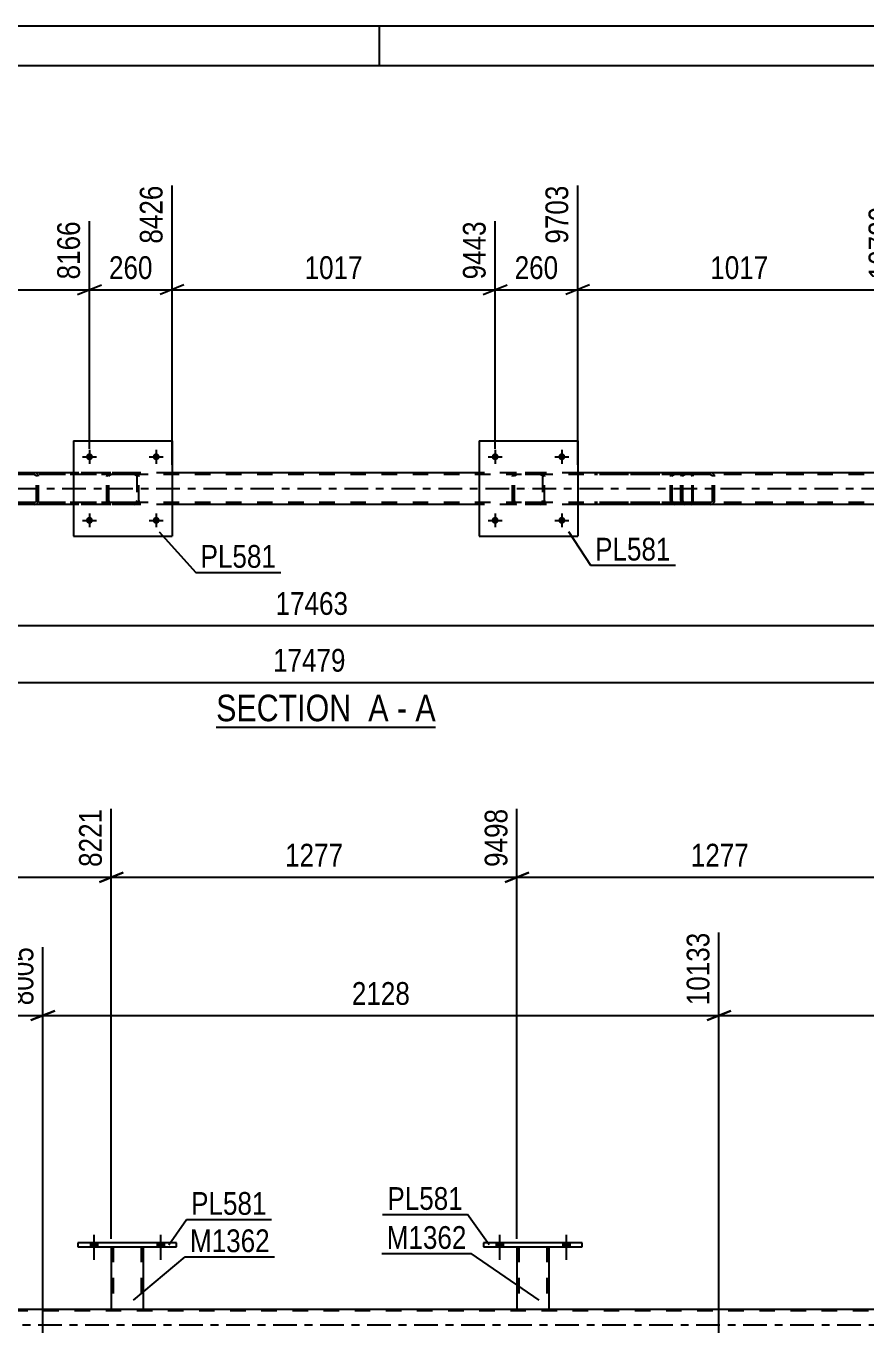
# Model space of a CAD drawing. Header units: millimetres. Extents: x 0 to 841, y 0 to 594.
# Drawn here: x 376.5 to 482.2, y 429.5 to 594 of the extents above; entities that cross this region are included whole.
import ezdxf

# ---------------------------------------------------------------- set-up
doc = ezdxf.new("R2010")
doc.units = ezdxf.units.MM
doc.linetypes.add('DXK_LINE_DOT2', pattern=[3.9198, 1.9599, -1.9599])
doc.linetypes.add('DXK_LINE_DOT3', pattern=[5.9187, 2.979, -0.9799, 0.9799, -0.9799])
doc.styles.add('Arial Narrow', font='ARIALN.TTF', dxfattribs={"height": 0.2})

# ---------------------------------------------------------------- blocks, each defined once
blk = doc.blocks.new('Unknown-122573991-1133 - 10880')
at = {"color": 5, "linetype": 'Continuous'}
for p, q in [((841, 594), (0, 594)), ((421, 589), (421, 594)), ((836, 589), (5, 589))]:
    blk.add_line(p, q, dxfattribs=at)
blk = doc.blocks.new('Unknown-122573991-11 - 4963')
at = {"color": 6, "linetype": 'Continuous'}
blk.add_line((400.42, 505.75), (428.06, 505.75), dxfattribs=at)
at = {"color": 0, "linetype": 'Continuous'}
for points in [[(418.53, 506.5), (418.53, 510), (400.42, 510), (400.42, 506.5)], [(422.13, 506.5), (422.13, 510), (419.58, 510), (419.58, 506.5)], [(424.46, 506.5), (424.46, 510), (423.18, 510), (423.18, 506.5)], [(428.06, 506.5), (428.06, 510), (425.51, 510), (425.51, 506.5)]]:
    blk.add_wipeout(points, dxfattribs=at)
at = {"color": 7, "linetype": 'Continuous', "style": 'Arial Narrow'}
for s, p in [('SECTION ', (400.42, 506.5)), ('A', (419.58, 506.5)), ('A', (425.51, 506.5)), ('-', (423.18, 506.5))]:
    blk.add_text(s, height=3.34, dxfattribs=at).set_placement(p)
blk = doc.blocks.new('Part-122573991-5037 - 4963')
at = {"color": 7, "linetype": 'DXK_LINE_DOT2'}
for p, q in [((437.75, 537.31), (437.79, 537.49)), ((437.79, 537.49), (437.75, 537.31)), ((437.75, 534.27), (437.75, 537.31)), ((437.99, 537.31), (438.01, 537.4)), ((437.99, 534.27), (437.99, 537.31)), ((438.01, 537.4), (438.06, 537.48)), ((438.05, 537.75), (438.23, 537.79)), ((438.23, 537.79), (438.05, 537.75)), ((438.06, 537.48), (438.14, 537.53)), ((438.14, 537.53), (438.23, 537.55)), ((441.27, 537.79), (438.23, 537.79)), ((441.27, 537.55), (438.23, 537.55)), ((441.27, 537.79), (441.46, 537.75)), ((441.46, 537.75), (441.27, 537.79)), ((441.27, 537.55), (441.37, 537.53)), ((441.37, 537.53), (441.44, 537.48)), ((441.44, 537.48), (441.5, 537.4)), ((441.5, 537.4), (441.51, 537.31)), ((441.51, 537.31), (441.51, 534.27)), ((441.72, 537.49), (441.75, 537.31)), ((441.75, 537.31), (441.72, 537.49)), ((441.75, 534.27), (441.75, 537.31)), ((437.79, 534.09), (437.75, 534.27)), ((437.75, 534.27), (437.79, 534.09)), ((438.01, 534.18), (437.99, 534.27)), ((438.06, 534.1), (438.01, 534.18)), ((438.23, 533.79), (438.05, 533.83)), ((438.05, 533.83), (438.23, 533.79)), ((438.14, 534.05), (438.06, 534.1)), ((438.23, 534.03), (438.14, 534.05)), ((441.27, 534.03), (438.23, 534.03)), ((441.27, 533.79), (438.23, 533.79)), ((441.37, 534.05), (441.27, 534.03)), ((441.46, 533.83), (441.27, 533.79)), ((441.27, 533.79), (441.46, 533.83)), ((441.44, 534.1), (441.37, 534.05)), ((441.5, 534.18), (441.44, 534.1)), ((441.51, 534.27), (441.5, 534.18)), ((441.75, 534.27), (441.72, 534.09)), ((441.72, 534.09), (441.75, 534.27))]:
    blk.add_line(p, q, dxfattribs=at)
at = {"color": 7, "linetype": 'DXK_LINE_DOT3'}
blk.add_line((439.75, 535.79), (439.75, 535.79), dxfattribs=at)
at = {"color": 7, "linetype": 'DXK_LINE_DOT2'}
for centre, start, end in [((438.23, 537.31), 112.5, 157.5), ((438.23, 537.31), 112.5, 157.5), ((441.27, 537.31), 22.5, 67.5), ((441.27, 537.31), 22.5, 67.5), ((438.23, 534.27), 202.5, 247.5), ((438.23, 534.27), 202.5, 247.5), ((441.27, 534.27), 292.5, 337.5), ((441.27, 534.27), 292.5, 337.5)]:
    blk.add_arc(centre, 0.48, start, end, dxfattribs=at)
blk = doc.blocks.new('Bolt-122573991-4985 - 4963')
at = {"linetype": 'Continuous'}
for points in [[(435.99, 531.79, -1), (435.11, 531.79, -1)], [(444.39, 531.79, -1), (443.51, 531.79, -1)]]:
    blk.add_hatch(color=1, dxfattribs=at).paths.add_polyline_path(points)
at = {"color": 1, "linetype": 'Continuous'}
for p, q in [((434.67, 531.79), (436.43, 531.79)), ((435.55, 532.67), (435.55, 530.91)), ((443.07, 531.79), (444.83, 531.79)), ((443.95, 532.67), (443.95, 530.91))]:
    blk.add_line(p, q, dxfattribs=at)
blk = doc.blocks.new('Bolt-122573991-5020 - 4963')
at = {"linetype": 'Continuous'}
for points in [[(435.99, 539.79, -1), (435.11, 539.79, -1)], [(444.39, 539.79, -1), (443.51, 539.79, -1)]]:
    blk.add_hatch(color=1, dxfattribs=at).paths.add_polyline_path(points)
at = {"color": 1, "linetype": 'Continuous'}
for p, q in [((434.67, 539.79), (436.43, 539.79)), ((435.55, 540.67), (435.55, 538.91)), ((443.07, 539.79), (444.83, 539.79)), ((443.95, 540.67), (443.95, 538.91))]:
    blk.add_line(p, q, dxfattribs=at)
blk = doc.blocks.new('Bolt-122573991-5021 - 4963')
at = {"linetype": 'Continuous'}
for points in [[(384.91, 531.79, -1), (384.03, 531.79, -1)], [(393.31, 531.79, -1), (392.43, 531.79, -1)]]:
    blk.add_hatch(color=1, dxfattribs=at).paths.add_polyline_path(points)
at = {"color": 1, "linetype": 'Continuous'}
for p, q in [((383.59, 531.79), (385.35, 531.79)), ((384.47, 532.67), (384.47, 530.91)), ((391.99, 531.79), (393.75, 531.79)), ((392.87, 532.67), (392.87, 530.91))]:
    blk.add_line(p, q, dxfattribs=at)
blk = doc.blocks.new('Bolt-122573991-5022 - 4963')
at = {"linetype": 'Continuous'}
for points in [[(384.91, 539.79, -1), (384.03, 539.79, -1)], [(393.31, 539.79, -1), (392.43, 539.79, -1)]]:
    blk.add_hatch(color=1, dxfattribs=at).paths.add_polyline_path(points)
at = {"color": 1, "linetype": 'Continuous'}
for p, q in [((383.59, 539.79), (385.35, 539.79)), ((384.47, 540.67), (384.47, 538.91)), ((391.99, 539.79), (393.75, 539.79)), ((392.87, 540.67), (392.87, 538.91))]:
    blk.add_line(p, q, dxfattribs=at)
blk = doc.blocks.new('Part-122573991-5042 - 4963')
at = {"color": 2, "linetype": 'Continuous'}
for p, q in [((433.55, 541.79), (433.55, 529.79)), ((433.55, 541.79), (445.95, 541.79)), ((445.95, 541.79), (445.95, 529.79)), ((433.55, 529.79), (445.95, 529.79))]:
    blk.add_line(p, q, dxfattribs=at)
blk = doc.blocks.new('Part-122573991-5043 - 4963')
at = {"color": 7, "linetype": 'DXK_LINE_DOT2'}
for p, q in [((386.67, 537.31), (386.71, 537.49)), ((386.71, 537.49), (386.67, 537.31)), ((386.67, 534.27), (386.67, 537.31)), ((386.91, 537.31), (386.93, 537.4)), ((386.91, 534.27), (386.91, 537.31)), ((386.93, 537.4), (386.98, 537.48)), ((386.97, 537.75), (387.15, 537.79)), ((387.15, 537.79), (386.97, 537.75)), ((386.98, 537.48), (387.06, 537.53)), ((387.06, 537.53), (387.15, 537.55)), ((390.19, 537.79), (387.15, 537.79)), ((390.19, 537.55), (387.15, 537.55)), ((390.19, 537.79), (390.38, 537.75)), ((390.38, 537.75), (390.19, 537.79)), ((390.19, 537.55), (390.28, 537.53)), ((390.28, 537.53), (390.36, 537.48)), ((390.36, 537.48), (390.41, 537.4)), ((390.41, 537.4), (390.43, 537.31)), ((390.43, 537.31), (390.43, 534.27)), ((390.64, 537.49), (390.67, 537.31)), ((390.67, 537.31), (390.64, 537.49)), ((390.67, 534.27), (390.67, 537.31)), ((386.71, 534.09), (386.67, 534.27)), ((386.67, 534.27), (386.71, 534.09)), ((386.93, 534.18), (386.91, 534.27)), ((386.98, 534.1), (386.93, 534.18)), ((387.15, 533.79), (386.97, 533.83)), ((386.97, 533.83), (387.15, 533.79)), ((387.06, 534.05), (386.98, 534.1)), ((387.15, 534.03), (387.06, 534.05)), ((390.19, 534.03), (387.15, 534.03)), ((390.19, 533.79), (387.15, 533.79)), ((390.28, 534.05), (390.19, 534.03)), ((390.38, 533.83), (390.19, 533.79)), ((390.19, 533.79), (390.38, 533.83)), ((390.36, 534.1), (390.28, 534.05)), ((390.41, 534.18), (390.36, 534.1)), ((390.43, 534.27), (390.41, 534.18)), ((390.67, 534.27), (390.64, 534.09)), ((390.64, 534.09), (390.67, 534.27))]:
    blk.add_line(p, q, dxfattribs=at)
at = {"color": 7, "linetype": 'DXK_LINE_DOT3'}
blk.add_line((388.67, 535.79), (388.67, 535.79), dxfattribs=at)
at = {"color": 7, "linetype": 'DXK_LINE_DOT2'}
for centre, start, end in [((387.15, 537.31), 112.5, 157.5), ((387.15, 537.31), 112.5, 157.5), ((390.19, 537.31), 22.5, 67.5), ((390.19, 537.31), 22.5, 67.5), ((387.15, 534.27), 202.5, 247.5), ((387.15, 534.27), 202.5, 247.5), ((390.19, 534.27), 292.5, 337.5), ((390.19, 534.27), 292.5, 337.5)]:
    blk.add_arc(centre, 0.48, start, end, dxfattribs=at)
blk = doc.blocks.new('Part-122573991-5069 - 4963')
at = {"color": 7, "linetype": 'DXK_LINE_DOT2'}
for p, q in [((373.83, 537.48), (373.79, 537.31)), ((373.79, 534.27), (373.79, 537.31)), ((373.83, 537.5), (373.83, 537.48)), ((374.05, 537.31), (374.07, 537.4)), ((374.05, 534.27), (374.05, 537.31)), ((374.07, 537.4), (374.12, 537.48)), ((374.3, 537.79), (374.11, 537.76)), ((374.12, 537.48), (374.21, 537.53)), ((374.21, 537.53), (374.3, 537.55)), ((389.29, 537.79), (374.3, 537.79)), ((389.29, 537.55), (374.3, 537.55)), ((377.73, 537.76), (377.54, 537.79)), ((377.54, 537.55), (377.64, 537.53)), ((377.64, 537.53), (377.72, 537.48)), ((377.72, 537.48), (377.78, 537.4)), ((377.78, 537.4), (377.79, 537.31)), ((377.79, 534.27), (377.79, 537.31)), ((378.01, 537.48), (378.01, 537.5)), ((378.05, 537.31), (378.01, 537.48)), ((378.05, 534.27), (378.05, 537.31)), ((373.79, 534.27), (373.83, 534.09)), ((374.07, 534.18), (374.05, 534.27)), ((374.12, 534.1), (374.07, 534.18)), ((374.11, 533.83), (374.3, 533.79)), ((374.21, 534.05), (374.12, 534.1)), ((374.3, 534.03), (374.21, 534.05)), ((389.29, 534.03), (374.3, 534.03)), ((389.29, 533.79), (374.3, 533.79)), ((377.64, 534.05), (377.54, 534.03)), ((377.54, 533.79), (377.73, 533.83)), ((377.72, 534.1), (377.64, 534.05)), ((377.78, 534.18), (377.72, 534.1)), ((377.79, 534.27), (377.78, 534.18)), ((378.01, 534.09), (378.05, 534.27))]:
    blk.add_line(p, q, dxfattribs=at)
for centre, start, end in [((374.28, 537.29), 110.7583, 155.68), ((377.56, 537.29), 24.32, 69.2417), ((374.28, 534.29), 204.32, 249.2417), ((377.56, 534.29), 290.7583, 335.68)]:
    blk.add_arc(centre, 0.496, start, end, dxfattribs=at)
blk = doc.blocks.new('Part-122573991-5094 - 4963')
at = {"color": 7, "linetype": 'DXK_LINE_DOT2'}
for p, q in [((460.2, 537.79), (448.05, 537.79)), ((460.2, 537.55), (448.05, 537.55)), ((457.64, 537.48), (457.61, 537.31)), ((457.61, 534.27), (457.61, 537.31)), ((457.65, 537.5), (457.64, 537.48)), ((457.86, 537.31), (457.88, 537.4)), ((457.86, 534.27), (457.86, 537.31)), ((457.88, 537.4), (457.93, 537.48)), ((458.11, 537.79), (457.92, 537.76)), ((457.93, 537.48), (458.02, 537.53)), ((458.02, 537.53), (458.11, 537.55)), ((458.93, 537.55), (458.93, 537.79)), ((460.31, 537.76), (460.2, 537.79)), ((460.2, 537.55), (460.26, 537.53)), ((460.26, 537.53), (460.3, 537.48)), ((460.3, 537.48), (460.33, 537.4)), ((460.4, 537.65), (460.31, 537.76)), ((460.33, 537.4), (460.34, 537.31)), ((460.34, 534.27), (460.34, 537.31)), ((460.45, 537.5), (460.4, 537.65)), ((460.47, 537.31), (460.45, 537.5)), ((460.47, 534.27), (460.47, 537.31)), ((460.2, 534.03), (448.05, 534.03)), ((460.2, 533.79), (448.05, 533.79)), ((457.61, 534.27), (457.65, 534.09)), ((457.88, 534.18), (457.86, 534.27)), ((457.93, 534.1), (457.88, 534.18)), ((457.92, 533.83), (458.11, 533.79)), ((458.02, 534.05), (457.93, 534.1)), ((458.11, 534.03), (458.02, 534.05)), ((458.93, 533.79), (458.93, 534.03)), ((460.26, 534.05), (460.2, 534.03)), ((460.2, 533.79), (460.31, 533.83)), ((460.3, 534.1), (460.26, 534.05)), ((460.33, 534.18), (460.3, 534.1)), ((460.31, 533.83), (460.4, 533.93)), ((460.34, 534.27), (460.33, 534.18)), ((460.4, 533.93), (460.45, 534.09)), ((460.45, 534.09), (460.47, 534.27))]:
    blk.add_line(p, q, dxfattribs=at)
for centre, start, end in [((458.1, 537.3), 111.1941, 156.1506), ((458.1, 534.29), 203.8494, 248.8059)]:
    blk.add_arc(centre, 0.492, start, end, dxfattribs=at)
blk = doc.blocks.new('Part-122573991-5098 - 4963')
at = {"color": 7, "linetype": 'DXK_LINE_DOT2'}
for p, q in [((458.96, 537.48), (458.93, 537.31)), ((458.93, 534.27), (458.93, 537.31)), ((458.97, 537.5), (458.96, 537.48)), ((459.18, 537.31), (459.2, 537.4)), ((459.18, 534.27), (459.18, 537.31)), ((459.2, 537.4), (459.26, 537.48)), ((459.44, 537.79), (459.24, 537.76)), ((459.26, 537.48), (459.34, 537.53)), ((459.34, 537.53), (459.44, 537.55)), ((474.43, 537.79), (459.44, 537.79)), ((474.43, 537.55), (459.44, 537.55)), ((462.87, 537.76), (462.67, 537.79)), ((462.67, 537.55), (462.77, 537.53)), ((462.77, 537.53), (462.85, 537.48)), ((462.85, 537.48), (462.91, 537.4)), ((462.91, 537.4), (462.93, 537.31)), ((462.93, 534.27), (462.93, 537.31)), ((463.15, 537.48), (463.15, 537.5)), ((463.18, 537.31), (463.15, 537.48)), ((463.18, 534.27), (463.18, 537.31)), ((458.93, 534.27), (458.97, 534.09)), ((459.2, 534.18), (459.18, 534.27)), ((459.26, 534.1), (459.2, 534.18)), ((459.24, 533.83), (459.44, 533.79)), ((459.34, 534.05), (459.26, 534.1)), ((459.44, 534.03), (459.34, 534.05)), ((474.43, 534.03), (459.44, 534.03)), ((474.43, 533.79), (459.44, 533.79)), ((462.77, 534.05), (462.67, 534.03)), ((462.67, 533.79), (462.87, 533.83)), ((462.85, 534.1), (462.77, 534.05)), ((462.91, 534.18), (462.85, 534.1)), ((462.93, 534.27), (462.91, 534.18)), ((463.15, 534.09), (463.18, 534.27))]:
    blk.add_line(p, q, dxfattribs=at)
for centre, start, end in [((459.42, 537.29), 110.7583, 155.68), ((462.69, 537.29), 24.32, 69.2417), ((459.42, 534.29), 204.32, 249.2417), ((462.69, 534.29), 290.7583, 335.68)]:
    blk.add_arc(centre, 0.496, start, end, dxfattribs=at)
blk = doc.blocks.new('Part-122573991-5106 - 4963')
at = {"color": 2, "linetype": 'Continuous'}
for p, q in [((382.47, 541.79), (382.47, 529.79)), ((382.47, 541.79), (394.87, 541.79)), ((394.87, 541.79), (394.87, 529.79)), ((382.47, 529.79), (394.87, 529.79))]:
    blk.add_line(p, q, dxfattribs=at)
blk = doc.blocks.new('Part-122573991-5152 - 4963')
at = {"color": 7, "linetype": 'DXK_LINE_DOT2'}
for p, q in [((756.39, 537.55), (108.79, 537.55)), ((394.87, 537.79), (382.47, 537.79)), ((445.95, 537.79), (433.55, 537.79)), ((756.39, 534.03), (108.79, 534.03)), ((394.87, 533.79), (382.47, 533.79)), ((445.95, 533.79), (433.55, 533.79))]:
    blk.add_line(p, q, dxfattribs=at)
at = {"color": 2, "linetype": 'Continuous'}
for p, q in [((382.47, 537.79), (343.79, 537.79)), ((433.55, 537.79), (394.87, 537.79)), ((484.63, 537.79), (445.95, 537.79)), ((382.47, 533.79), (343.79, 533.79)), ((433.55, 533.79), (394.87, 533.79)), ((484.63, 533.79), (445.95, 533.79))]:
    blk.add_line(p, q, dxfattribs=at)
at = {"color": 7, "linetype": 'DXK_LINE_DOT3'}
blk.add_line((108.79, 535.79), (756.39, 535.79), dxfattribs=at)
blk = doc.blocks.new('Part-122573991-3391 - 3261')
at = {"color": 2, "linetype": 'Continuous'}
blk.add_line((58.4, 432.51), (756.93, 432.51), dxfattribs=at)
at = {"color": 7, "linetype": 'DXK_LINE_DOT2'}
blk.add_line((756.93, 432.27), (58.4, 432.27), dxfattribs=at)
at = {"color": 7, "linetype": 'DXK_LINE_DOT3'}
blk.add_line((58.4, 430.51), (756.93, 430.51), dxfattribs=at)
blk = doc.blocks.new('Part-122573991-3477 - 3261')
at = {"color": 2, "linetype": 'Continuous'}
for p, q in [((438.3, 440.35), (438.3, 432.51)), ((442.3, 440.35), (442.3, 432.51)), ((438.3, 432.51), (442.3, 432.51))]:
    blk.add_line(p, q, dxfattribs=at)
at = {"color": 7, "linetype": 'DXK_LINE_DOT2'}
for p, q in [((438.3, 440.35), (442.3, 440.35)), ((438.3, 440.35), (438.3, 440.35)), ((438.3, 440.35), (438.3, 440.35)), ((438.54, 440.35), (438.54, 432.51)), ((442.06, 440.35), (442.06, 432.51)), ((442.3, 440.35), (442.3, 440.35)), ((442.3, 440.35), (442.3, 440.35)), ((442, 432.51), (442.04, 432.51)), ((442, 432.51), (442.04, 432.51)), ((442.04, 432.51), (442.06, 432.51)), ((442.04, 432.51), (442.06, 432.51))]:
    blk.add_line(p, q, dxfattribs=at)
blk = doc.blocks.new('Bolt-122573991-3553 - 3261')
at = {"linetype": 'Continuous'}
for points in [[(435.66, 440.35), (436.54, 440.35), (436.54, 440.83), (435.66, 440.83)], [(444.06, 440.35), (444.94, 440.35), (444.94, 440.83), (444.06, 440.83)]]:
    blk.add_hatch(color=1, dxfattribs=at).paths.add_polyline_path(points)
at = {"color": 1, "linetype": 'Continuous'}
for p, q in [((436.1, 441.83), (436.1, 438.71)), ((444.5, 441.83), (444.5, 438.71)), ((435.66, 440.83), (435.66, 440.35)), ((436.54, 440.83), (436.54, 440.35)), ((444.06, 440.83), (444.06, 440.35)), ((444.94, 440.83), (444.94, 440.35))]:
    blk.add_line(p, q, dxfattribs=at)
blk = doc.blocks.new('Bolt-122573991-3554 - 3261')
at = {"linetype": 'Continuous'}
for points in [[(435.66, 440.35), (436.54, 440.35), (436.54, 440.83), (435.66, 440.83)], [(444.06, 440.35), (444.94, 440.35), (444.94, 440.83), (444.06, 440.83)]]:
    blk.add_hatch(color=1, dxfattribs=at).paths.add_polyline_path(points)
at = {"color": 1, "linetype": 'Continuous'}
for p, q in [((436.1, 441.83), (436.1, 438.71)), ((444.5, 441.83), (444.5, 438.71)), ((435.66, 440.83), (435.66, 440.35)), ((436.54, 440.83), (436.54, 440.35)), ((444.06, 440.83), (444.06, 440.35)), ((444.94, 440.83), (444.94, 440.35))]:
    blk.add_line(p, q, dxfattribs=at)
blk = doc.blocks.new('Bolt-122573991-3555 - 3261')
at = {"linetype": 'Continuous'}
for points in [[(384.58, 440.35), (385.46, 440.35), (385.46, 440.83), (384.58, 440.83)], [(392.98, 440.35), (393.86, 440.35), (393.86, 440.83), (392.98, 440.83)]]:
    blk.add_hatch(color=1, dxfattribs=at).paths.add_polyline_path(points)
at = {"color": 1, "linetype": 'Continuous'}
for p, q in [((385.02, 441.83), (385.02, 438.71)), ((393.42, 441.83), (393.42, 438.71)), ((384.58, 440.83), (384.58, 440.35)), ((385.46, 440.83), (385.46, 440.35)), ((392.98, 440.83), (392.98, 440.35)), ((393.86, 440.83), (393.86, 440.35))]:
    blk.add_line(p, q, dxfattribs=at)
blk = doc.blocks.new('Part-122573991-3570 - 3261')
at = {"color": 2, "linetype": 'Continuous'}
for p, q in [((383.02, 440.83), (383.02, 440.35)), ((395.42, 440.83), (383.02, 440.83)), ((383.02, 440.35), (395.42, 440.35)), ((395.42, 440.35), (395.42, 440.83))]:
    blk.add_line(p, q, dxfattribs=at)
blk = doc.blocks.new('Part-122573991-3646 - 3261')
at = {"color": 2, "linetype": 'Continuous'}
for p, q in [((434.1, 440.83), (434.1, 440.35)), ((446.5, 440.83), (434.1, 440.83)), ((434.1, 440.35), (446.5, 440.35)), ((446.5, 440.35), (446.5, 440.83))]:
    blk.add_line(p, q, dxfattribs=at)
blk = doc.blocks.new('Part-122573991-3651 - 3261')
at = {"color": 2, "linetype": 'Continuous'}
for p, q in [((387.22, 440.35), (387.22, 432.51)), ((391.22, 440.35), (391.22, 432.51)), ((387.22, 432.51), (391.22, 432.51))]:
    blk.add_line(p, q, dxfattribs=at)
at = {"color": 7, "linetype": 'DXK_LINE_DOT2'}
for p, q in [((387.22, 440.35), (391.22, 440.35)), ((387.22, 440.35), (387.22, 440.35)), ((387.22, 440.35), (387.22, 440.35)), ((387.46, 440.35), (387.46, 432.51)), ((390.98, 440.35), (390.98, 432.51)), ((391.22, 440.35), (391.22, 440.35)), ((391.22, 440.35), (391.22, 440.35)), ((390.92, 432.51), (390.96, 432.51)), ((390.92, 432.51), (390.96, 432.51)), ((390.96, 432.51), (390.98, 432.51)), ((390.96, 432.51), (390.98, 432.51))]:
    blk.add_line(p, q, dxfattribs=at)
blk = doc.blocks.new('Bolt-122573991-3729 - 3261')
at = {"linetype": 'Continuous'}
for points in [[(384.58, 440.35), (385.46, 440.35), (385.46, 440.83), (384.58, 440.83)], [(392.98, 440.35), (393.86, 440.35), (393.86, 440.83), (392.98, 440.83)]]:
    blk.add_hatch(color=1, dxfattribs=at).paths.add_polyline_path(points)
at = {"color": 1, "linetype": 'Continuous'}
for p, q in [((385.02, 441.83), (385.02, 438.71)), ((393.42, 441.83), (393.42, 438.71)), ((384.58, 440.83), (384.58, 440.35)), ((385.46, 440.83), (385.46, 440.35)), ((392.98, 440.83), (392.98, 440.35)), ((393.86, 440.83), (393.86, 440.35))]:
    blk.add_line(p, q, dxfattribs=at)
blk = doc.blocks.new('StraightDimension-122573991-5436 - 4963')
at = {"color": 7, "linetype": 'Continuous'}
for p, q in [((445.95, 538.79), (445.95, 573.93)), ((486.63, 540.79), (486.63, 571.26)), ((447.45, 561.42), (444.45, 560.22)), ((485.13, 560.22), (488.13, 561.42)), ((445.95, 560.82), (486.63, 560.82))]:
    blk.add_line(p, q, dxfattribs=at)
at = {"color": 0, "linetype": 'Continuous'}
blk.add_wipeout([(486.03, 571.86), (481.83, 571.86), (481.83, 561.52), (486.03, 561.52)], dxfattribs=at)
at = {"color": 0}
blk.add_wipeout([(470.55, 561.57), (470.55, 565.77), (462.04, 565.77), (462.04, 561.57)], dxfattribs=at)
at = {"color": 3, "linetype": 'Continuous', "style": 'Arial Narrow'}
blk.add_text('10720', height=2.863, rotation=90.0002, dxfattribs=at).set_placement((485.43, 562.12))
at = {"color": 3, "style": 'Arial Narrow'}
blk.add_text('1017', height=2.863, dxfattribs=at).set_placement((462.64, 562.17))
blk = doc.blocks.new('StraightDimension-122573991-5454 - 4963')
at = {"color": 7, "linetype": 'Continuous'}
for p, q in [((445.95, 538.79), (445.95, 573.93)), ((435.55, 540.79), (435.55, 569.43)), ((434.05, 560.22), (437.05, 561.42)), ((447.45, 561.42), (444.45, 560.22)), ((435.55, 560.82), (445.95, 560.82))]:
    blk.add_line(p, q, dxfattribs=at)
at = {"color": 0}
blk.add_wipeout([(444.1, 561.57), (444.1, 565.77), (437.41, 565.77), (437.41, 561.57)], dxfattribs=at)
at = {"color": 3, "style": 'Arial Narrow'}
blk.add_text('260', height=2.863, dxfattribs=at).set_placement((438.01, 562.17))
at = {"color": 0, "linetype": 'Continuous'}
blk.add_wipeout([(445.35, 574.53), (441.15, 574.53), (441.15, 566.02), (445.35, 566.02)], dxfattribs=at)
at = {"color": 3, "linetype": 'Continuous', "style": 'Arial Narrow'}
blk.add_text('9703', height=2.863, rotation=90.0002, dxfattribs=at).set_placement((444.75, 566.62))
blk = doc.blocks.new('StraightDimension-122573991-5472 - 4963')
at = {"color": 7, "linetype": 'Continuous'}
for p, q in [((394.87, 538.79), (394.87, 573.93)), ((435.55, 540.79), (435.55, 569.43)), ((396.37, 561.42), (393.37, 560.22)), ((434.05, 560.22), (437.05, 561.42)), ((394.87, 560.82), (435.55, 560.82))]:
    blk.add_line(p, q, dxfattribs=at)
at = {"color": 0, "linetype": 'Continuous'}
blk.add_wipeout([(434.95, 570.03), (430.75, 570.03), (430.75, 561.52), (434.95, 561.52)], dxfattribs=at)
at = {"color": 0}
blk.add_wipeout([(419.47, 561.57), (419.47, 565.77), (410.96, 565.77), (410.96, 561.57)], dxfattribs=at)
at = {"color": 3, "linetype": 'Continuous', "style": 'Arial Narrow'}
blk.add_text('9443', height=2.863, rotation=90.0002, dxfattribs=at).set_placement((434.35, 562.12))
at = {"color": 3, "style": 'Arial Narrow'}
blk.add_text('1017', height=2.863, dxfattribs=at).set_placement((411.56, 562.17))
blk = doc.blocks.new('StraightDimension-122573991-5490 - 4963')
at = {"color": 7, "linetype": 'Continuous'}
for p, q in [((394.87, 538.79), (394.87, 573.93)), ((384.47, 540.79), (384.47, 569.43)), ((382.97, 560.22), (385.97, 561.42)), ((396.37, 561.42), (393.37, 560.22)), ((384.47, 560.82), (394.87, 560.82))]:
    blk.add_line(p, q, dxfattribs=at)
at = {"color": 0}
blk.add_wipeout([(393.02, 561.57), (393.02, 565.77), (386.33, 565.77), (386.33, 561.57)], dxfattribs=at)
at = {"color": 3, "style": 'Arial Narrow'}
blk.add_text('260', height=2.863, dxfattribs=at).set_placement((386.93, 562.17))
at = {"color": 0, "linetype": 'Continuous'}
blk.add_wipeout([(394.27, 574.53), (390.07, 574.53), (390.07, 566.02), (394.27, 566.02)], dxfattribs=at)
at = {"color": 3, "linetype": 'Continuous', "style": 'Arial Narrow'}
blk.add_text('8426', height=2.863, rotation=90.0002, dxfattribs=at).set_placement((393.67, 566.62))
blk = doc.blocks.new('StraightDimension-122573991-5508 - 4963')
at = {"color": 7, "linetype": 'Continuous'}
for p, q in [((343.79, 538.79), (343.79, 573.93)), ((384.47, 540.79), (384.47, 569.43)), ((345.29, 561.42), (342.29, 560.22)), ((382.97, 560.22), (385.97, 561.42)), ((343.79, 560.82), (384.47, 560.82))]:
    blk.add_line(p, q, dxfattribs=at)
at = {"color": 0, "linetype": 'Continuous'}
blk.add_wipeout([(383.87, 570.03), (379.67, 570.03), (379.67, 561.52), (383.87, 561.52)], dxfattribs=at)
at = {"color": 0}
blk.add_wipeout([(368.39, 561.57), (368.39, 565.77), (359.88, 565.77), (359.88, 561.57)], dxfattribs=at)
at = {"color": 3, "linetype": 'Continuous', "style": 'Arial Narrow'}
blk.add_text('8166', height=2.863, rotation=90.0002, dxfattribs=at).set_placement((383.27, 562.12))
at = {"color": 3, "style": 'Arial Narrow'}
blk.add_text('1017', height=2.863, dxfattribs=at).set_placement((360.48, 562.17))
blk = doc.blocks.new('StraightDimension-122573991-5833 - 4963')
at = {"color": 7, "linetype": 'Continuous'}
blk.add_line((67.91, 511.39), (756.39, 511.39), dxfattribs=at)
at = {"color": 0}
blk.add_wipeout([(417.32, 512.14), (417.32, 516.34), (406.98, 516.34), (406.98, 512.14)], dxfattribs=at)
at = {"color": 3, "style": 'Arial Narrow'}
blk.add_text('17479', height=2.863, dxfattribs=at).set_placement((407.58, 512.74))
blk = doc.blocks.new('StraightDimension-122573991-9393 - 4963')
at = {"color": 7, "linetype": 'Continuous'}
blk.add_line((68.55, 518.54), (756.39, 518.54), dxfattribs=at)
at = {"color": 0}
blk.add_wipeout([(417.64, 519.29), (417.64, 523.49), (407.3, 523.49), (407.3, 519.29)], dxfattribs=at)
at = {"color": 3, "style": 'Arial Narrow'}
blk.add_text('17463', height=2.863, dxfattribs=at).set_placement((407.9, 519.89))
blk = doc.blocks.new('StraightDimension-122573991-4523 - 3261')
at = {"color": 7, "linetype": 'Continuous'}
for p, q in [((489.38, 441.35), (489.38, 497.3)), ((438.3, 441.35), (438.3, 495.47)), ((439.8, 487.46), (436.8, 486.26)), ((487.88, 486.26), (490.88, 487.46)), ((438.3, 486.86), (489.38, 486.86))]:
    blk.add_line(p, q, dxfattribs=at)
at = {"color": 0, "linetype": 'Continuous'}
blk.add_wipeout([(488.78, 497.9), (484.58, 497.9), (484.58, 487.56), (488.78, 487.56)], dxfattribs=at)
at = {"color": 0}
blk.add_wipeout([(468.1, 487.61), (468.1, 491.81), (459.59, 491.81), (459.59, 487.61)], dxfattribs=at)
at = {"color": 3, "linetype": 'Continuous', "style": 'Arial Narrow'}
blk.add_text('10775', height=2.863, rotation=90.0002, dxfattribs=at).set_placement((488.18, 488.16))
at = {"color": 3, "style": 'Arial Narrow'}
blk.add_text('1277', height=2.863, dxfattribs=at).set_placement((460.19, 488.21))
blk = doc.blocks.new('StraightDimension-122573991-4503 - 3261')
at = {"color": 7, "linetype": 'Continuous'}
for p, q in [((336.14, 441.35), (336.14, 495.47)), ((387.22, 441.35), (387.22, 495.47)), ((337.64, 487.46), (334.64, 486.26)), ((385.72, 486.26), (388.72, 487.46)), ((336.14, 486.86), (387.22, 486.86))]:
    blk.add_line(p, q, dxfattribs=at)
at = {"color": 0, "linetype": 'Continuous'}
blk.add_wipeout([(386.62, 496.07), (382.42, 496.07), (382.42, 487.56), (386.62, 487.56)], dxfattribs=at)
at = {"color": 0}
blk.add_wipeout([(365.94, 487.61), (365.94, 491.81), (357.42, 491.81), (357.42, 487.61)], dxfattribs=at)
at = {"color": 3, "linetype": 'Continuous', "style": 'Arial Narrow'}
blk.add_text('8221', height=2.863, rotation=90.0002, dxfattribs=at).set_placement((386.02, 488.16))
at = {"color": 3, "style": 'Arial Narrow'}
blk.add_text('1277', height=2.863, dxfattribs=at).set_placement((358.02, 488.21))
blk = doc.blocks.new('StraightDimension-122573991-4513 - 3261')
at = {"color": 7, "linetype": 'Continuous'}
for p, q in [((387.22, 441.35), (387.22, 495.47)), ((438.3, 441.35), (438.3, 495.47)), ((388.72, 487.46), (385.72, 486.26)), ((436.8, 486.26), (439.8, 487.46)), ((387.22, 486.86), (438.3, 486.86))]:
    blk.add_line(p, q, dxfattribs=at)
at = {"color": 0, "linetype": 'Continuous'}
blk.add_wipeout([(437.7, 496.07), (433.5, 496.07), (433.5, 487.56), (437.7, 487.56)], dxfattribs=at)
at = {"color": 0}
blk.add_wipeout([(417.02, 487.61), (417.02, 491.81), (408.5, 491.81), (408.5, 487.61)], dxfattribs=at)
at = {"color": 3, "linetype": 'Continuous', "style": 'Arial Narrow'}
blk.add_text('9498', height=2.863, rotation=90.0002, dxfattribs=at).set_placement((437.1, 488.16))
at = {"color": 3, "style": 'Arial Narrow'}
blk.add_text('1277', height=2.863, dxfattribs=at).set_placement((409.1, 488.21))
blk = doc.blocks.new('StraightDimension-122573991-8010 - 3261')
at = {"color": 7, "linetype": 'Continuous'}
for p, q in [((463.73, 429.51), (463.73, 479.89)), ((548.87, 429.51), (548.87, 479.89)), ((465.23, 470.05), (462.23, 468.85)), ((463.73, 469.45), (548.87, 469.45)), ((547.37, 468.85), (550.37, 470.05))]:
    blk.add_line(p, q, dxfattribs=at)
at = {"color": 0, "linetype": 'Continuous'}
blk.add_wipeout([(548.27, 480.49), (544.07, 480.49), (544.07, 470.15), (548.27, 470.15)], dxfattribs=at)
at = {"color": 0}
blk.add_wipeout([(510.56, 470.2), (510.56, 474.4), (502.04, 474.4), (502.04, 470.2)], dxfattribs=at)
at = {"color": 3, "linetype": 'Continuous', "style": 'Arial Narrow'}
blk.add_text('12262', height=2.863, rotation=90.0002, dxfattribs=at).set_placement((547.67, 470.75))
at = {"color": 3, "style": 'Arial Narrow'}
blk.add_text('2128', height=2.863, dxfattribs=at).set_placement((502.64, 470.8))
blk = doc.blocks.new('StraightDimension-122573991-8011 - 3261')
at = {"color": 7, "linetype": 'Continuous'}
for p, q in [((463.73, 429.51), (463.73, 479.89)), ((378.6, 429.51), (378.6, 478.06)), ((380.1, 470.05), (377.1, 468.85)), ((378.6, 469.45), (463.73, 469.45)), ((462.23, 468.85), (465.23, 470.05))]:
    blk.add_line(p, q, dxfattribs=at)
at = {"color": 0, "linetype": 'Continuous'}
blk.add_wipeout([(463.13, 480.49), (458.93, 480.49), (458.93, 470.15), (463.13, 470.15)], dxfattribs=at)
at = {"color": 0}
blk.add_wipeout([(425.42, 470.2), (425.42, 474.4), (416.91, 474.4), (416.91, 470.2)], dxfattribs=at)
at = {"color": 3, "linetype": 'Continuous', "style": 'Arial Narrow'}
blk.add_text('10133', height=2.863, rotation=90.0002, dxfattribs=at).set_placement((462.53, 470.75))
at = {"color": 3, "style": 'Arial Narrow'}
blk.add_text('2128', height=2.863, dxfattribs=at).set_placement((417.51, 470.8))
blk = doc.blocks.new('StraightDimension-122573991-8012 - 3261')
at = {"color": 7, "linetype": 'Continuous'}
for p, q in [((293.46, 429.51), (293.46, 478.06)), ((378.6, 429.51), (378.6, 478.06)), ((294.96, 470.05), (291.96, 468.85)), ((293.46, 469.45), (378.6, 469.45)), ((377.1, 468.85), (380.1, 470.05))]:
    blk.add_line(p, q, dxfattribs=at)
at = {"color": 0, "linetype": 'Continuous'}
blk.add_wipeout([(378, 478.66), (373.8, 478.66), (373.8, 470.15), (378, 470.15)], dxfattribs=at)
at = {"color": 0}
blk.add_wipeout([(340.29, 470.2), (340.29, 474.4), (331.77, 474.4), (331.77, 470.2)], dxfattribs=at)
at = {"color": 3, "linetype": 'Continuous', "style": 'Arial Narrow'}
blk.add_text('8005', height=2.863, rotation=90.0002, dxfattribs=at).set_placement((377.4, 470.75))
at = {"color": 3, "style": 'Arial Narrow'}
blk.add_text('2128', height=2.863, dxfattribs=at).set_placement((332.37, 470.8))
blk = doc.blocks.new('Mark-122573991-5038 - 4963')
at = {"color": 0}
blk.add_wipeout([(457.64, 526.73), (457.64, 529.73), (448.14, 529.73), (448.14, 526.73)], dxfattribs=at)
blk.add_wipeout([(457.64, 526.73), (457.64, 529.73), (448.14, 529.73), (448.14, 526.73)], dxfattribs=at)
at = {"color": 30, "linetype": 'Continuous'}
for p, q in [((444.77, 530.38), (447.54, 526.13)), ((447.54, 526.13), (458.24, 526.13))]:
    blk.add_line(p, q, dxfattribs=at)
at = {"color": 3, "style": 'Arial Narrow'}
blk.add_text('PL581', height=2.863, dxfattribs=at).set_placement((448.14, 526.73))
blk = doc.blocks.new('Mark-122573991-5102 - 4963')
at = {"color": 0}
blk.add_wipeout([(407.96, 525.82), (407.96, 528.82), (398.46, 528.82), (398.46, 525.82)], dxfattribs=at)
blk.add_wipeout([(407.96, 525.82), (407.96, 528.82), (398.46, 528.82), (398.46, 525.82)], dxfattribs=at)
at = {"color": 30, "linetype": 'Continuous'}
for p, q in [((393.26, 530.34), (397.86, 525.22)), ((397.86, 525.22), (408.56, 525.22))]:
    blk.add_line(p, q, dxfattribs=at)
at = {"color": 3, "style": 'Arial Narrow'}
blk.add_text('PL581', height=2.863, dxfattribs=at).set_placement((398.46, 525.82))
blk = doc.blocks.new('Mark-122573991-3473 - 3261')
at = {"color": 0}
blk.add_wipeout([(431.95, 440.08), (431.95, 443.08), (421.9, 443.08), (421.9, 440.08)], dxfattribs=at)
blk.add_wipeout([(431.95, 440.08), (431.95, 443.08), (421.9, 443.08), (421.9, 440.08)], dxfattribs=at)
at = {"color": 30, "linetype": 'Continuous'}
for p in [(421.3, 439.48), (441.08, 433.62)]:
    blk.add_line(p, (432.55, 439.48), dxfattribs=at)
at = {"color": 3, "style": 'Arial Narrow'}
blk.add_text('M1362', height=2.863, dxfattribs=at).set_placement((421.9, 440.08))
blk = doc.blocks.new('Mark-122573991-3566 - 3261')
at = {"color": 0}
blk.add_wipeout([(406.78, 444.37), (406.78, 447.37), (397.27, 447.37), (397.27, 444.37)], dxfattribs=at)
blk.add_wipeout([(406.78, 444.37), (406.78, 447.37), (397.27, 447.37), (397.27, 444.37)], dxfattribs=at)
at = {"color": 30, "linetype": 'Continuous'}
for p, q in [((394.46, 440.6), (396.67, 443.77)), ((396.67, 443.77), (407.38, 443.77))]:
    blk.add_line(p, q, dxfattribs=at)
at = {"color": 3, "style": 'Arial Narrow'}
blk.add_text('PL581', height=2.863, dxfattribs=at).set_placement((397.27, 444.37))
blk = doc.blocks.new('Mark-122573991-3642 - 3261')
at = {"color": 0}
blk.add_wipeout([(431.49, 444.99), (431.49, 447.99), (421.98, 447.99), (421.98, 444.99)], dxfattribs=at)
blk.add_wipeout([(431.49, 444.99), (431.49, 447.99), (421.98, 447.99), (421.98, 444.99)], dxfattribs=at)
at = {"color": 30, "linetype": 'Continuous'}
for p in [(421.38, 444.39), (434.81, 440.58)]:
    blk.add_line(p, (432.09, 444.39), dxfattribs=at)
at = {"color": 3, "style": 'Arial Narrow'}
blk.add_text('PL581', height=2.863, dxfattribs=at).set_placement((421.98, 444.99))
blk = doc.blocks.new('Mark-122573991-3647 - 3261')
at = {"color": 0}
blk.add_wipeout([(407.18, 439.67), (407.18, 442.67), (397.13, 442.67), (397.13, 439.67)], dxfattribs=at)
blk.add_wipeout([(407.18, 439.67), (407.18, 442.67), (397.13, 442.67), (397.13, 439.67)], dxfattribs=at)
at = {"color": 30, "linetype": 'Continuous'}
for p, q in [((390, 433.61), (396.53, 439.07)), ((396.53, 439.07), (407.78, 439.07))]:
    blk.add_line(p, q, dxfattribs=at)
at = {"color": 3, "style": 'Arial Narrow'}
blk.add_text('M1362', height=2.863, dxfattribs=at).set_placement((397.13, 439.67))

msp = doc.modelspace()

# ---------------------------------------------------------------- block references
for name in ['Unknown-122573991-1133 - 10880', 'Part-122573991-5106 - 4963', 'Part-122573991-5042 - 4963', 'Part-122573991-5152 - 4963', 'Bolt-122573991-5022 - 4963', 'Bolt-122573991-5020 - 4963', 'Part-122573991-5069 - 4963', 'Part-122573991-5043 - 4963', 'Part-122573991-5037 - 4963', 'Part-122573991-5094 - 4963', 'Part-122573991-5098 - 4963', 'Bolt-122573991-5021 - 4963', 'Bolt-122573991-4985 - 4963', 'Bolt-122573991-3555 - 3261', 'Bolt-122573991-3729 - 3261', 'Bolt-122573991-3553 - 3261', 'Bolt-122573991-3554 - 3261', 'Part-122573991-3570 - 3261', 'Part-122573991-3651 - 3261', 'Part-122573991-3646 - 3261', 'Part-122573991-3477 - 3261', 'Part-122573991-3391 - 3261']:
    msp.add_blockref(name, (0, 0))

# ---------------------------------------------------------------- next in the draw order: block references
for name in ['StraightDimension-122573991-5436 - 4963', 'Unknown-122573991-11 - 4963', 'StraightDimension-122573991-4523 - 3261', 'StraightDimension-122573991-4503 - 3261']:
    msp.add_blockref(name, (0, 0))

# ---------------------------------------------------------------- next in the draw order: block references
for name in ['StraightDimension-122573991-5454 - 4963', 'StraightDimension-122573991-5833 - 4963', 'StraightDimension-122573991-4513 - 3261', 'StraightDimension-122573991-8010 - 3261']:
    msp.add_blockref(name, (0, 0))

# ---------------------------------------------------------------- next in the draw order: block references
for name in ['StraightDimension-122573991-5472 - 4963', 'StraightDimension-122573991-9393 - 4963', 'StraightDimension-122573991-8011 - 3261']:
    msp.add_blockref(name, (0, 0))

# ---------------------------------------------------------------- next in the draw order: block references
for name in ['StraightDimension-122573991-5490 - 4963', 'Mark-122573991-5102 - 4963', 'Mark-122573991-5038 - 4963', 'StraightDimension-122573991-8012 - 3261', 'Mark-122573991-3566 - 3261', 'Mark-122573991-3473 - 3261']:
    msp.add_blockref(name, (0, 0))

# ---------------------------------------------------------------- next in the draw order: block references
for name in ['StraightDimension-122573991-5508 - 4963', 'Mark-122573991-3642 - 3261', 'Mark-122573991-3647 - 3261']:
    msp.add_blockref(name, (0, 0))

doc.saveas('drawing.dxf')
